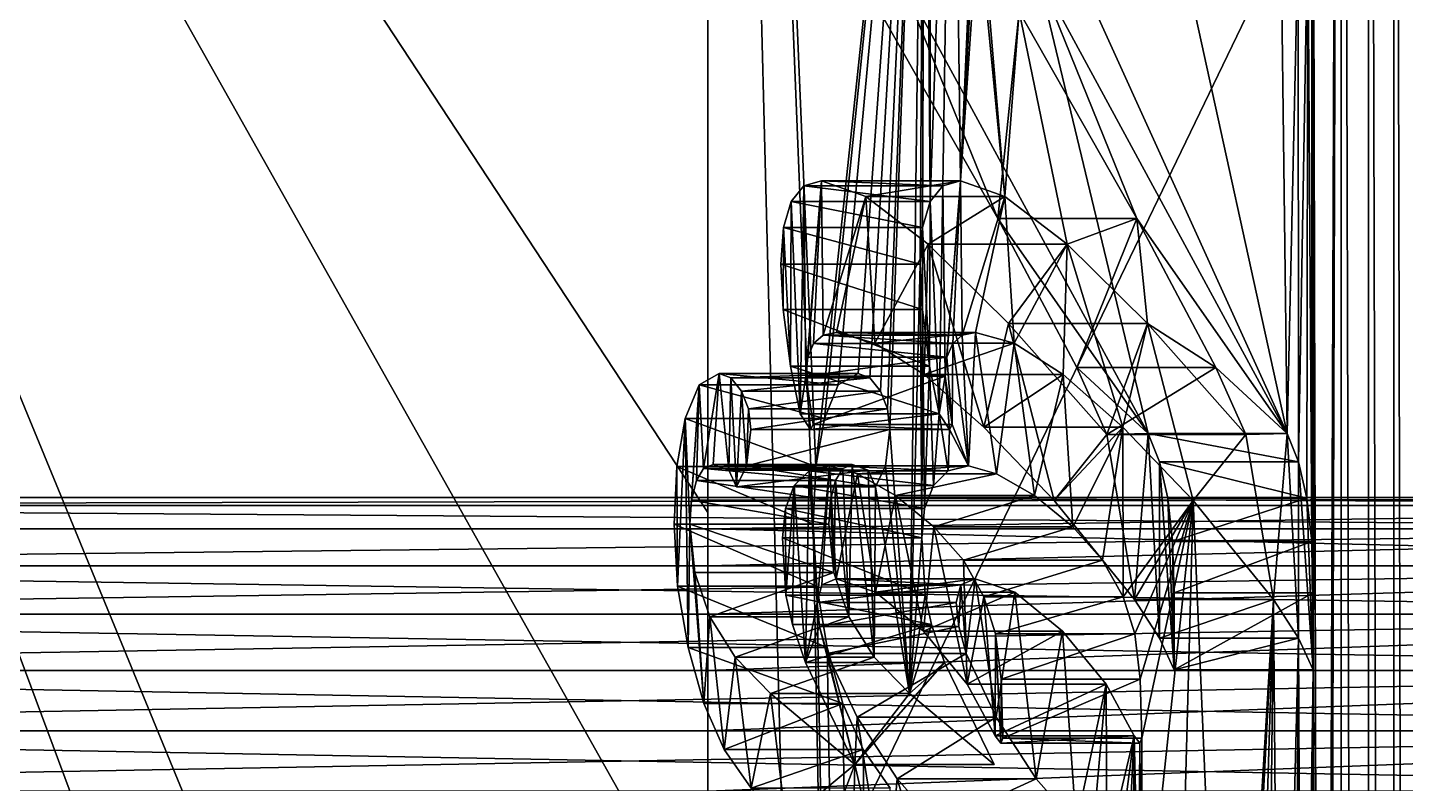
# Model space of a CAD drawing. Extents: x -32 to 32, y 0 to 66.2.
# Drawn here: x -14.38 to -5.51, y 47.79 to 52.65 of the extents above; entities that cross this region are included whole.
import ezdxf

# ---------------------------------------------------------------- set-up
doc = ezdxf.new("R2010")
doc.units = 0
doc.header["$MEASUREMENT"] = 0
doc.layers.add('STL2DXF', color=7, linetype='Continuous')

msp = doc.modelspace()

# ---------------------------------------------------------------- linework, layer by layer
at = {"layer": 'STL2DXF'}
for points in [[(-32, 0, 1), (0, 66.25, 1), (0, 0, 1)], [(0, 66.25, 1), (-32, 0, 1), (-32, 66.25, 1)], [(-21, 0, 20.125), (-10, 6.7224, 20.125), (-21, 66.25, 20.125)], [(-21, 66.25, 20.125), (-10, 6.7224, 20.125), (-10, 9.5276, 20.125)], [(-21, 66.25, 20.125), (-10, 9.5276, 20.125), (-10, 16.7224, 20.125)], [(-21, 66.25, 20.125), (-10, 16.7224, 20.125), (-10, 19.5276, 20.125)], [(-21, 66.25, 20.125), (-10, 19.5276, 20.125), (-10, 26.7224, 20.125)], [(-21, 66.25, 20.125), (-10, 26.7224, 20.125), (-10, 29.5276, 20.125)], [(-21, 66.25, 20.125), (-10, 29.5276, 20.125), (-10, 36.7224, 20.125)], [(-21, 66.25, 20.125), (-10, 36.7224, 20.125), (-10, 39.5276, 20.125)], [(-21, 66.25, 20.125), (-10, 39.5276, 20.125), (-10, 46.7224, 20.125)], [(-21, 66.25, 20.125), (-10, 46.7224, 20.125), (-10, 49.5276, 20.125)], [(-21, 66.25, 20.125), (-10, 49.5276, 20.125), (-10, 56.7224, 20.125)], [(-10, 0, 37.45), (-8.6315, 12.5972, 40.1869), (-10, 66.25, 37.45)], [(-10, 66.25, 37.45), (-8.6315, 12.5972, 40.1869), (-9.322, 49.4532, 38.8059)], [(-8.6029, 56.4372, 40.2441), (-10, 66.25, 37.45), (-9.3042, 49.8232, 38.8417)], [(-9.3042, 49.8232, 38.8417), (-10, 66.25, 37.45), (-9.322, 49.4532, 38.8059)], [(-10, 66.25, 37.45), (-10, 58.125, 22.125), (-10, 48.125, 22.125)], [(-10, 66.25, 37.45), (-10, 48.125, 22.125), (-10, 0, 37.45)], [(-5.926, 66.0216, 45.598), (-6.1057, 54.7332, 45.2386), (-6.051, 30.9763, 45.348)], [(-5.926, 66.0216, 45.598), (-6.051, 30.9763, 45.348), (-6.0306, 30.8452, 45.3889)], [(-5.926, 66.0216, 45.598), (-6.0306, 30.8452, 45.3889), (-5.926, 0.2284, 45.598)], [(-5.926, 66.0216, 45.598), (-5.926, 0.2284, 45.598), (-5.75, 0.4019, 45.95)], [(-5.926, 66.0216, 45.598), (-5.75, 0.4019, 45.95), (-5.75, 65.8481, 45.95)], [(-5.75, 65.8481, 45.95), (-5.75, 0.4019, 45.95), (-5.5869, 0.6199, 46.2763)], [(-5.75, 65.8481, 45.95), (-5.5869, 0.6199, 46.2763), (-5.5869, 65.6301, 46.2763)], [(-5.5869, 65.6301, 46.2763), (-5.5869, 0.6199, 46.2763), (-5.4393, 0.8787, 46.5713)], [(-5.5869, 65.6301, 46.2763), (-5.4393, 0.8787, 46.5713), (-5.4393, 65.3713, 46.5713)], [(-10, 57.7368, 22.0739), (-10, 48.5132, 22.0739), (-10, 58.125, 22.125)], [(-10, 58.125, 22.125), (-10, 48.5132, 22.0739), (-10, 48.125, 22.125)], [(-10, 57.375, 21.924), (-10, 48.875, 21.924), (-10, 57.7368, 22.0739)], [(-10, 57.7368, 22.0739), (-10, 48.875, 21.924), (-10, 48.5132, 22.0739)], [(-10, 57.0643, 21.6857), (-10, 49.1857, 21.6857), (-10, 57.375, 21.924)], [(-10, 57.375, 21.924), (-10, 49.1857, 21.6857), (-10, 48.875, 21.924)], [(-10, 56.826, 21.375), (-10, 49.424, 21.375), (-10, 57.0643, 21.6857)], [(-10, 57.0643, 21.6857), (-10, 49.424, 21.375), (-10, 49.1857, 21.6857)], [(-10, 56.6761, 21.0132), (-10, 49.5739, 21.0132), (-10, 56.826, 21.375)], [(-10, 56.826, 21.375), (-10, 49.5739, 21.0132), (-10, 49.424, 21.375)], [(-10, 49.5739, 20.2368), (-10, 56.7224, 20.125), (-10, 49.5276, 20.125)], [(-10, 56.7224, 20.125), (-10, 49.5739, 20.2368), (-10, 56.6761, 20.2368)], [(-10, 56.6761, 20.2368), (-10, 49.5739, 20.2368), (-10, 56.625, 20.625)], [(-10, 56.625, 20.625), (-10, 49.625, 20.625), (-10, 56.6761, 21.0132)], [(-10, 56.6761, 21.0132), (-10, 49.625, 20.625), (-10, 49.5739, 21.0132)], [(-10, 56.625, 20.625), (-10, 49.5739, 20.2368), (-10, 49.625, 20.625)], [(-8.6029, 56.4372, 40.2441), (-9.3042, 49.8232, 38.8417), (-9.2505, 50.1332, 38.949)], [(-8.6029, 56.4372, 40.2441), (-9.2505, 50.1332, 38.949), (-9.1619, 50.3492, 39.1261)], [(-8.6029, 56.4372, 40.2441), (-9.1619, 50.3492, 39.1261), (-9.0323, 50.4212, 39.3855)], [(-8.6029, 56.4372, 40.2441), (-9.0323, 50.4212, 39.3855), (-8.9571, 50.3932, 39.5358)], [(-8.6029, 56.4372, 40.2441), (-8.9571, 50.3932, 39.5358), (-8.8891, 50.3092, 39.6717)], [(-8.6029, 56.4372, 40.2441), (-8.8891, 50.3092, 39.6717), (-8.8435, 50.1952, 39.7629)], [(-8.6029, 56.4372, 40.2441), (-8.8435, 50.1952, 39.7629), (-8.8283, 50.0612, 39.7934)], [(-8.6029, 56.4372, 40.2441), (-8.8283, 50.0612, 39.7934), (-8.7031, 48.3652, 40.0438)], [(-8.6029, 56.4372, 40.2441), (-8.7031, 48.3652, 40.0438), (-8.6351, 51.1252, 40.1798)], [(-8.6029, 56.4372, 40.2441), (-8.6351, 51.1252, 40.1798), (-8.6188, 51.3597, 40.2124)], [(-8.6029, 56.4372, 40.2441), (-8.6188, 51.3597, 40.2124), (-8.6029, 55.7012, 40.2441)], [(-8.5698, 51.5272, 40.3103), (-8.6029, 55.7012, 40.2441), (-8.6188, 51.3597, 40.2124)], [(-8.6029, 55.7012, 40.2441), (-8.5698, 51.5272, 40.3103), (-8.5707, 55.7092, 40.3085)], [(-8.5707, 55.7092, 40.3085), (-8.5698, 51.5272, 40.3103), (-8.4267, 55.6622, 40.5966)], [(-8.4267, 55.6622, 40.5966), (-8.5698, 51.5272, 40.3103), (-8.4882, 51.6277, 40.4736)], [(-8.4267, 55.6622, 40.5966), (-8.4882, 51.6277, 40.4736), (-8.374, 51.6612, 40.7021)], [(-8.4267, 55.6622, 40.5966), (-8.374, 51.6612, 40.7021), (-8.2058, 55.5212, 41.0384)], [(-8.2058, 55.5212, 41.0384), (-8.374, 51.6612, 40.7021), (-8.2738, 53.5092, 40.9024)], [(-6.1057, 53.7172, 45.2386), (-6.051, 30.9763, 45.348), (-6.1057, 54.7332, 45.2386)], [(-6.1146, 53.5032, 45.2207), (-6.1057, 49.0132, 45.2386), (-6.1057, 53.7172, 45.2386)], [(-6.1057, 48.5172, 45.2386), (-6.051, 30.9763, 45.348), (-6.1057, 53.7172, 45.2386)], [(-6.1057, 53.7172, 45.2386), (-6.1057, 49.0132, 45.2386), (-6.1057, 48.5172, 45.2386)], [(-8.374, 51.6612, 40.7021), (-8.2621, 53.3292, 40.9257), (-8.2738, 53.5092, 40.9024)], [(-6.1415, 53.3412, 45.1671), (-6.1162, 49.3412, 45.2176), (-6.1146, 53.5032, 45.2207)], [(-6.1146, 53.5032, 45.2207), (-6.1162, 49.3412, 45.2176), (-6.1057, 49.0132, 45.2386)], [(-8.2621, 53.3292, 40.9257), (-8.374, 51.6612, 40.7021), (-8.0889, 51.5592, 41.2723)], [(-8.2621, 53.3292, 40.9257), (-8.0889, 51.5592, 41.2723), (-8.2273, 53.1892, 40.9955)], [(-6.2023, 53.2192, 45.0454), (-6.2003, 49.8532, 45.0495), (-6.1415, 53.3412, 45.1671)], [(-6.1415, 53.3412, 45.1671), (-6.2003, 49.8532, 45.0495), (-6.1477, 49.6212, 45.1546)], [(-6.1415, 53.3412, 45.1671), (-6.1477, 49.6212, 45.1546), (-6.1162, 49.3412, 45.2176)], [(-8.2273, 53.1892, 40.9955), (-8.0889, 51.5592, 41.2723), (-7.9983, 52.7492, 41.4534)], [(-6.3132, 53.1412, 44.8236), (-6.2738, 50.0372, 44.9023), (-6.2023, 53.2192, 45.0454)], [(-6.2023, 53.2192, 45.0454), (-6.2738, 50.0372, 44.9023), (-6.2003, 49.8532, 45.0495)], [(-6.9321, 53.0372, 43.5857), (-6.2738, 50.0372, 44.9023), (-6.3132, 53.1412, 44.8236)], [(-8.7747, 52.9972, 42.1368), (-8.8927, 52.7492, 41.9006), (-8.1342, 51.4172, 43.4176)], [(-8.7747, 52.9972, 42.1368), (-8.1342, 51.4172, 43.4176), (-7.1683, 50.0372, 45.3495)], [(-7.1683, 50.0372, 45.3495), (-7.8802, 52.9972, 41.6895), (-8.7747, 52.9972, 42.1368)], [(-7.8802, 52.9972, 41.6895), (-7.9983, 52.7492, 41.4534), (-7.2398, 51.4172, 42.9704)], [(-6.2738, 50.0372, 44.9023), (-7.6119, 52.9812, 42.2262), (-7.8802, 52.9972, 41.6895)], [(-7.8802, 52.9972, 41.6895), (-7.2398, 51.4172, 42.9704), (-6.2738, 50.0372, 44.9023)], [(-7.8802, 52.9972, 41.6895), (-7.1683, 50.0372, 45.3495), (-6.2738, 50.0372, 44.9023)], [(-7.6119, 52.9812, 42.2262), (-6.2738, 50.0372, 44.9023), (-6.9321, 53.0372, 43.5857)], [(-7.9983, 52.7492, 41.4534), (-8.1342, 51.4172, 43.4176), (-8.8927, 52.7492, 41.9006)], [(-8.1342, 51.4172, 43.4176), (-7.9983, 52.7492, 41.4534), (-7.2398, 51.4172, 42.9704)], [(-7.9983, 52.7492, 41.4534), (-8.0889, 51.5592, 41.2723), (-7.6879, 51.2532, 42.0741)], [(-7.9983, 52.7492, 41.4534), (-7.6879, 51.2532, 42.0741), (-7.2398, 51.4172, 42.9704)], [(-9.4643, 51.5272, 40.7575), (-9.4061, 50.1632, 40.8738), (-9.3826, 51.6277, 40.9208)], [(-9.3826, 51.6277, 40.9208), (-8.5698, 51.5272, 40.3103), (-9.4643, 51.5272, 40.7575)], [(-9.3826, 51.6277, 40.9208), (-9.4061, 50.1632, 40.8738), (-9.3686, 50.4052, 40.949)], [(-9.3686, 50.4052, 40.949), (-9.2684, 51.6612, 41.1493), (-9.3826, 51.6277, 40.9208)], [(-9.2684, 51.6612, 41.1493), (-8.4882, 51.6277, 40.4736), (-9.3826, 51.6277, 40.9208)], [(-8.5698, 51.5272, 40.3103), (-9.3826, 51.6277, 40.9208), (-8.4882, 51.6277, 40.4736)], [(-9.2684, 51.6612, 41.1493), (-9.3686, 50.4052, 40.949), (-9.3563, 50.5277, 40.9736)], [(-9.2684, 51.6612, 41.1493), (-9.3563, 50.5277, 40.9736), (-9.3194, 50.6152, 41.0473)], [(-9.2684, 51.6612, 41.1493), (-9.3194, 50.6152, 41.0473), (-9.2579, 50.6677, 41.1703)], [(-9.2684, 51.6612, 41.1493), (-9.2579, 50.6677, 41.1703), (-8.9833, 51.5592, 41.7195)], [(-8.9833, 51.5592, 41.7195), (-8.374, 51.6612, 40.7021), (-9.2684, 51.6612, 41.1493)], [(-8.4882, 51.6277, 40.4736), (-9.2684, 51.6612, 41.1493), (-8.374, 51.6612, 40.7021)], [(-8.374, 51.6612, 40.7021), (-8.9833, 51.5592, 41.7195), (-8.0889, 51.5592, 41.2723)], [(-8.5698, 51.5272, 40.3103), (-8.5117, 50.1632, 40.4266), (-8.4882, 51.6277, 40.4736)], [(-8.4882, 51.6277, 40.4736), (-8.5117, 50.1632, 40.4266), (-8.4741, 50.4052, 40.5017)], [(-8.4741, 50.4052, 40.5017), (-8.374, 51.6612, 40.7021), (-8.4882, 51.6277, 40.4736)], [(-8.374, 51.6612, 40.7021), (-8.4741, 50.4052, 40.5017), (-8.4618, 50.5277, 40.5263)], [(-8.374, 51.6612, 40.7021), (-8.4618, 50.5277, 40.5263), (-8.4249, 50.6152, 40.6001)], [(-8.374, 51.6612, 40.7021), (-8.4249, 50.6152, 40.6001), (-8.3634, 50.6677, 40.7231)], [(-8.374, 51.6612, 40.7021), (-8.3634, 50.6677, 40.7231), (-8.0889, 51.5592, 41.2723)], [(-9.5132, 51.3597, 40.6596), (-9.4687, 50.4692, 40.7486), (-9.4643, 51.5272, 40.7575)], [(-9.4643, 51.5272, 40.7575), (-8.6188, 51.3597, 40.2124), (-9.5132, 51.3597, 40.6596)], [(-9.4643, 51.5272, 40.7575), (-9.4687, 50.4692, 40.7486), (-9.4061, 50.1632, 40.8738)], [(-8.6188, 51.3597, 40.2124), (-9.4643, 51.5272, 40.7575), (-8.5698, 51.5272, 40.3103)], [(-8.9833, 51.5592, 41.7195), (-9.2579, 50.6677, 41.1703), (-9.1718, 50.6852, 41.3425)], [(-8.9833, 51.5592, 41.7195), (-9.1718, 50.6852, 41.3425), (-8.9247, 50.6177, 41.8367)], [(-8.9833, 51.5592, 41.7195), (-8.9247, 50.6177, 41.8367), (-8.5824, 51.2532, 42.5214)], [(-8.5824, 51.2532, 42.5214), (-8.0889, 51.5592, 41.2723), (-8.9833, 51.5592, 41.7195)], [(-8.6188, 51.3597, 40.2124), (-8.5743, 50.4692, 40.3014), (-8.5698, 51.5272, 40.3103)], [(-8.0889, 51.5592, 41.2723), (-8.5824, 51.2532, 42.5214), (-7.6879, 51.2532, 42.0741)], [(-8.5698, 51.5272, 40.3103), (-8.5743, 50.4692, 40.3014), (-8.5117, 50.1632, 40.4266)], [(-8.0889, 51.5592, 41.2723), (-8.3634, 50.6677, 40.7231), (-8.2774, 50.6852, 40.8953)], [(-8.0889, 51.5592, 41.2723), (-8.2774, 50.6852, 40.8953), (-8.0303, 50.6177, 41.3895)], [(-8.0889, 51.5592, 41.2723), (-8.0303, 50.6177, 41.3895), (-7.6879, 51.2532, 42.0741)], [(-7.1683, 50.0372, 45.3495), (-8.1342, 51.4172, 43.4176), (-7.6262, 50.4612, 44.4336)], [(-7.2398, 51.4172, 42.9704), (-7.6262, 50.4612, 44.4336), (-8.1342, 51.4172, 43.4176)], [(-7.2398, 51.4172, 42.9704), (-7.6879, 51.2532, 42.0741), (-7.1712, 50.7432, 43.1077)], [(-7.6262, 50.4612, 44.4336), (-7.2398, 51.4172, 42.9704), (-6.7318, 50.4612, 43.9864)], [(-7.2398, 51.4172, 42.9704), (-7.1712, 50.7432, 43.1077), (-6.7318, 50.4612, 43.9864)], [(-6.2738, 50.0372, 44.9023), (-7.2398, 51.4172, 42.9704), (-6.7318, 50.4612, 43.9864)], [(-9.5143, 50.8332, 40.6574), (-9.5132, 51.3597, 40.6596), (-9.5296, 51.1252, 40.627)], [(-9.5132, 51.3597, 40.6596), (-8.6351, 51.1252, 40.1798), (-9.5296, 51.1252, 40.627)], [(-9.5132, 51.3597, 40.6596), (-9.5143, 50.8332, 40.6574), (-9.4687, 50.4692, 40.7486)], [(-8.6351, 51.1252, 40.1798), (-9.5132, 51.3597, 40.6596), (-8.6188, 51.3597, 40.2124)], [(-8.6199, 50.8332, 40.2102), (-8.6188, 51.3597, 40.2124), (-8.6351, 51.1252, 40.1798)], [(-8.6188, 51.3597, 40.2124), (-8.6199, 50.8332, 40.2102), (-8.5743, 50.4692, 40.3014)], [(-8.5824, 51.2532, 42.5214), (-8.9247, 50.6177, 41.8367), (-8.6092, 50.4152, 42.4677)], [(-8.5824, 51.2532, 42.5214), (-8.6092, 50.4152, 42.4677), (-8.2253, 50.0777, 43.2356)], [(-8.5824, 51.2532, 42.5214), (-8.2253, 50.0777, 43.2356), (-8.0656, 50.7432, 43.5549)], [(-8.0656, 50.7432, 43.5549), (-7.6879, 51.2532, 42.0741), (-8.5824, 51.2532, 42.5214)], [(-7.6879, 51.2532, 42.0741), (-8.0656, 50.7432, 43.5549), (-7.1712, 50.7432, 43.1077)], [(-7.6879, 51.2532, 42.0741), (-8.0303, 50.6177, 41.3895), (-7.7148, 50.4152, 42.0205)], [(-7.6879, 51.2532, 42.0741), (-7.7148, 50.4152, 42.0205), (-7.3308, 50.0777, 42.7883)], [(-7.6879, 51.2532, 42.0741), (-7.3308, 50.0777, 42.7883), (-7.1712, 50.7432, 43.1077)], [(-9.5296, 51.1252, 40.627), (-8.6199, 50.8332, 40.2102), (-9.5143, 50.8332, 40.6574)], [(-8.6199, 50.8332, 40.2102), (-9.5296, 51.1252, 40.627), (-8.6351, 51.1252, 40.1798)], [(-8.7031, 48.3652, 40.0438), (-8.6244, 49.3652, 40.2012), (-8.6351, 51.1252, 40.1798)], [(-8.6244, 49.3652, 40.2012), (-8.6199, 50.8332, 40.2102), (-8.6351, 51.1252, 40.1798)], [(-9.5143, 50.8332, 40.6574), (-8.5743, 50.4692, 40.3014), (-9.4687, 50.4692, 40.7486)], [(-8.5743, 50.4692, 40.3014), (-9.5143, 50.8332, 40.6574), (-8.6199, 50.8332, 40.2102)], [(-8.6199, 50.8332, 40.2102), (-8.6244, 49.3652, 40.2012), (-8.6056, 49.5532, 40.2388)], [(-8.6199, 50.8332, 40.2102), (-8.6056, 49.5532, 40.2388), (-8.5743, 50.4692, 40.3014)], [(-8.0656, 50.7432, 43.5549), (-8.2253, 50.0777, 43.2356), (-7.7729, 49.6052, 44.1403)], [(-8.0656, 50.7432, 43.5549), (-7.7729, 49.6052, 44.1403), (-7.433, 50.0292, 44.82)], [(-7.433, 50.0292, 44.82), (-7.1712, 50.7432, 43.1077), (-8.0656, 50.7432, 43.5549)], [(-7.1712, 50.7432, 43.1077), (-7.433, 50.0292, 44.82), (-6.5386, 50.0292, 44.3728)], [(-7.1712, 50.7432, 43.1077), (-7.3308, 50.0777, 42.7883), (-6.8785, 49.6052, 43.6931)], [(-6.7318, 50.4612, 43.9864), (-7.1712, 50.7432, 43.1077), (-6.5386, 50.0292, 44.3728)], [(-7.1712, 50.7432, 43.1077), (-6.8785, 49.6052, 43.6931), (-6.5386, 50.0292, 44.3728)], [(-8.4618, 50.5277, 40.5263), (-9.3194, 50.6152, 41.0473), (-9.3563, 50.5277, 40.9736)], [(-8.4249, 50.6152, 40.6001), (-9.2579, 50.6677, 41.1703), (-9.3194, 50.6152, 41.0473)], [(-9.3194, 50.6152, 41.0473), (-8.4618, 50.5277, 40.5263), (-8.4249, 50.6152, 40.6001)], [(-8.3634, 50.6677, 40.7231), (-9.1718, 50.6852, 41.3425), (-9.2579, 50.6677, 41.1703)], [(-9.2579, 50.6677, 41.1703), (-8.4249, 50.6152, 40.6001), (-8.3634, 50.6677, 40.7231)], [(-8.2774, 50.6852, 40.8953), (-8.9247, 50.6177, 41.8367), (-9.1718, 50.6852, 41.3425)], [(-9.1718, 50.6852, 41.3425), (-8.3634, 50.6677, 40.7231), (-8.2774, 50.6852, 40.8953)], [(-8.9247, 50.6177, 41.8367), (-8.2774, 50.6852, 40.8953), (-8.0303, 50.6177, 41.3895)], [(-8.0303, 50.6177, 41.3895), (-8.6092, 50.4152, 42.4677), (-8.9247, 50.6177, 41.8367)], [(-8.6092, 50.4152, 42.4677), (-8.0303, 50.6177, 41.3895), (-7.7148, 50.4152, 42.0205)], [(-8.4618, 50.5277, 40.5263), (-8.4276, 50.0932, 40.5948), (-8.4249, 50.6152, 40.6001)], [(-8.4276, 50.0932, 40.5948), (-8.3239, 49.8292, 40.8023), (-8.4249, 50.6152, 40.6001)], [(-8.4249, 50.6152, 40.6001), (-8.3239, 49.8292, 40.8023), (-8.3634, 50.6677, 40.7231)], [(-8.3634, 50.6677, 40.7231), (-8.3239, 49.8292, 40.8023), (-8.2774, 50.6852, 40.8953)], [(-8.2774, 50.6852, 40.8953), (-8.3239, 49.8292, 40.8023), (-8.1423, 49.7772, 41.1654)], [(-8.2774, 50.6852, 40.8953), (-8.1423, 49.7772, 41.1654), (-8.0303, 50.6177, 41.3895)], [(-8.0303, 50.6177, 41.3895), (-8.1423, 49.7772, 41.1654), (-7.8981, 49.6372, 41.6538)], [(-8.0303, 50.6177, 41.3895), (-7.8981, 49.6372, 41.6538), (-7.7148, 50.4152, 42.0205)], [(-8.4618, 50.5277, 40.5263), (-9.3686, 50.4052, 40.949), (-8.4741, 50.4052, 40.5017)], [(-9.3686, 50.4052, 40.949), (-8.4618, 50.5277, 40.5263), (-9.3563, 50.5277, 40.9736)], [(-8.4276, 50.0932, 40.5948), (-8.4618, 50.5277, 40.5263), (-8.4741, 50.4052, 40.5017)], [(-9.4687, 50.4692, 40.7486), (-8.5117, 50.1632, 40.4266), (-9.4061, 50.1632, 40.8738)], [(-8.5117, 50.1632, 40.4266), (-9.4687, 50.4692, 40.7486), (-8.5743, 50.4692, 40.3014)], [(-8.5743, 50.4692, 40.3014), (-8.6056, 49.5532, 40.2388), (-8.5493, 49.7012, 40.3515)], [(-8.5743, 50.4692, 40.3014), (-8.5493, 49.7012, 40.3515), (-8.5117, 50.1632, 40.4266)], [(-7.1683, 50.0372, 45.3495), (-7.6262, 50.4612, 44.4336), (-7.433, 50.0292, 44.82)], [(-6.7318, 50.4612, 43.9864), (-7.433, 50.0292, 44.82), (-7.6262, 50.4612, 44.4336)], [(-7.433, 50.0292, 44.82), (-6.7318, 50.4612, 43.9864), (-6.5386, 50.0292, 44.3728)], [(-6.2738, 50.0372, 44.9023), (-6.7318, 50.4612, 43.9864), (-6.5386, 50.0292, 44.3728)], [(-10.0564, 50.3492, 39.5733), (-9.2505, 50.1332, 38.949), (-10.1449, 50.1332, 39.3962)], [(-10.1449, 50.1332, 39.3962), (-10.1163, 49.4532, 39.4535), (-10.0564, 50.3492, 39.5733)], [(-10.0564, 50.3492, 39.5733), (-10.1163, 49.4532, 39.4535), (-10.1056, 49.6072, 39.4749)], [(-10.0564, 50.3492, 39.5733), (-10.1056, 49.6072, 39.4749), (-10.0734, 49.7332, 39.5393)], [(-10.0564, 50.3492, 39.5733), (-10.0734, 49.7332, 39.5393), (-10.0269, 49.8112, 39.6324)], [(-9.9267, 50.4212, 39.8327), (-9.1619, 50.3492, 39.1261), (-10.0564, 50.3492, 39.5733)], [(-10.0564, 50.3492, 39.5733), (-10.0269, 49.8112, 39.6324), (-9.9267, 50.4212, 39.8327)], [(-9.2505, 50.1332, 38.949), (-10.0564, 50.3492, 39.5733), (-9.1619, 50.3492, 39.1261)], [(-9.9267, 50.4212, 39.8327), (-10.0269, 49.8112, 39.6324), (-9.966, 49.8372, 39.754)], [(-9.9267, 50.4212, 39.8327), (-9.966, 49.8372, 39.754), (-9.8641, 49.8012, 39.9579)], [(-9.8515, 50.3932, 39.983), (-9.0323, 50.4212, 39.3855), (-9.9267, 50.4212, 39.8327)], [(-9.1619, 50.3492, 39.1261), (-9.9267, 50.4212, 39.8327), (-9.0323, 50.4212, 39.3855)], [(-9.9267, 50.4212, 39.8327), (-9.8641, 49.8012, 39.9579), (-9.8515, 50.3932, 39.983)], [(-9.8515, 50.3932, 39.983), (-9.8641, 49.8012, 39.9579), (-9.8158, 49.6932, 40.0545)], [(-9.0323, 50.4212, 39.3855), (-9.8515, 50.3932, 39.983), (-8.9571, 50.3932, 39.5358)], [(-9.7836, 50.3092, 40.1189), (-8.9571, 50.3932, 39.5358), (-9.8515, 50.3932, 39.983)], [(-9.8515, 50.3932, 39.983), (-9.8158, 49.6932, 40.0545), (-9.7836, 50.3092, 40.1189)], [(-8.9571, 50.3932, 39.5358), (-9.7836, 50.3092, 40.1189), (-8.8891, 50.3092, 39.6717)], [(-9.3686, 50.4052, 40.949), (-9.4061, 50.1632, 40.8738), (-9.3399, 50.0612, 41.0062)], [(-9.3686, 50.4052, 40.949), (-9.3399, 50.0612, 41.0062), (-9.322, 50.0932, 41.042)], [(-9.322, 50.0932, 41.042), (-8.4741, 50.4052, 40.5017), (-9.3686, 50.4052, 40.949)], [(-8.4741, 50.4052, 40.5017), (-9.322, 50.0932, 41.042), (-8.4276, 50.0932, 40.5948)], [(-7.7148, 50.4152, 42.0205), (-8.2253, 50.0777, 43.2356), (-8.6092, 50.4152, 42.4677)], [(-8.4741, 50.4052, 40.5017), (-8.5117, 50.1632, 40.4266), (-8.4455, 50.0612, 40.559)], [(-8.4741, 50.4052, 40.5017), (-8.4455, 50.0612, 40.559), (-8.4276, 50.0932, 40.5948)], [(-8.2253, 50.0777, 43.2356), (-7.7148, 50.4152, 42.0205), (-7.3308, 50.0777, 42.7883)], [(-7.7148, 50.4152, 42.0205), (-7.8981, 49.6372, 41.6538), (-7.6513, 49.4372, 42.1475)], [(-7.7148, 50.4152, 42.0205), (-7.6513, 49.4372, 42.1475), (-7.3308, 50.0777, 42.7883)], [(-9.7836, 50.3092, 40.1189), (-9.8158, 49.6932, 40.0545), (-9.7514, 49.8292, 40.1833)], [(-9.738, 50.1952, 40.2102), (-8.8891, 50.3092, 39.6717), (-9.7836, 50.3092, 40.1189)], [(-9.7836, 50.3092, 40.1189), (-9.7514, 49.8292, 40.1833), (-9.738, 50.1952, 40.2102)], [(-8.8891, 50.3092, 39.6717), (-9.738, 50.1952, 40.2102), (-8.8435, 50.1952, 39.7629)], [(-9.738, 50.1952, 40.2102), (-9.7514, 49.8292, 40.1833), (-9.7227, 50.0612, 40.2406)], [(-9.7227, 50.0612, 40.2406), (-8.8435, 50.1952, 39.7629), (-9.738, 50.1952, 40.2102)], [(-8.8435, 50.1952, 39.7629), (-9.7227, 50.0612, 40.2406), (-8.8283, 50.0612, 39.7934)], [(-8.5117, 50.1632, 40.4266), (-9.3399, 50.0612, 41.0062), (-9.4061, 50.1632, 40.8738)], [(-9.3399, 50.0612, 41.0062), (-8.5117, 50.1632, 40.4266), (-8.4455, 50.0612, 40.559)], [(-8.5117, 50.1632, 40.4266), (-8.5493, 49.7012, 40.3515), (-8.4536, 49.7972, 40.5429)], [(-8.5117, 50.1632, 40.4266), (-8.4536, 49.7972, 40.5429), (-8.4455, 50.0612, 40.559)], [(-10.1449, 50.1332, 39.3962), (-9.3042, 49.8232, 38.8417), (-10.1986, 49.8232, 39.2889)], [(-10.1986, 49.8232, 39.2889), (-10.1941, 49.0552, 39.2978), (-10.1449, 50.1332, 39.3962)], [(-10.1449, 50.1332, 39.3962), (-10.1941, 49.0552, 39.2978), (-10.127, 48.6612, 39.432)], [(-9.3042, 49.8232, 38.8417), (-10.1449, 50.1332, 39.3962), (-9.2505, 50.1332, 38.949)], [(-10.1449, 50.1332, 39.3962), (-10.127, 48.6612, 39.432), (-10.1163, 49.4532, 39.4535)], [(-8.4455, 50.0612, 40.559), (-9.322, 50.0932, 41.042), (-9.3399, 50.0612, 41.0062)], [(-9.322, 50.0932, 41.042), (-8.4455, 50.0612, 40.559), (-8.4276, 50.0932, 40.5948)], [(-8.4455, 50.0612, 40.559), (-8.3239, 49.8292, 40.8023), (-8.4276, 50.0932, 40.5948)], [(-7.3308, 50.0777, 42.7883), (-7.7729, 49.6052, 44.1403), (-8.2253, 50.0777, 43.2356)], [(-7.7729, 49.6052, 44.1403), (-7.3308, 50.0777, 42.7883), (-6.8785, 49.6052, 43.6931)], [(-7.3308, 50.0777, 42.7883), (-7.6513, 49.4372, 42.1475), (-7.4616, 49.2212, 42.5267)], [(-7.3308, 50.0777, 42.7883), (-7.4616, 49.2212, 42.5267), (-7.3293, 48.9872, 42.7915)], [(-7.3308, 50.0777, 42.7883), (-7.3293, 48.9872, 42.7915), (-6.8785, 49.6052, 43.6931)], [(-8.8283, 50.0612, 39.7934), (-9.7514, 49.8292, 40.1833), (-8.8569, 49.8292, 39.7361)], [(-9.7514, 49.8292, 40.1833), (-8.8283, 50.0612, 39.7934), (-9.7227, 50.0612, 40.2406)], [(-8.8569, 49.8292, 39.7361), (-8.7031, 48.3652, 40.0438), (-8.8283, 50.0612, 39.7934)], [(-8.4455, 50.0612, 40.559), (-8.4536, 49.7972, 40.5429), (-8.3239, 49.8292, 40.8023)], [(-7.433, 50.0292, 44.82), (-7.7729, 49.6052, 44.1403), (-7.2559, 48.9692, 45.1742)], [(-7.1683, 50.0372, 45.3495), (-7.433, 50.0292, 44.82), (-7.2559, 48.9692, 45.1742)], [(-7.1683, 50.0372, 45.3495), (-7.2559, 48.9692, 45.1742), (-7.0954, 48.7202, 45.4953)], [(-7.1683, 50.0372, 45.3495), (-7.0954, 48.7202, 45.4953), (-7.0947, 49.8532, 45.4967)], [(-6.2003, 49.8532, 45.0495), (-7.1683, 50.0372, 45.3495), (-7.0947, 49.8532, 45.4967)], [(-7.1683, 50.0372, 45.3495), (-6.2003, 49.8532, 45.0495), (-6.2738, 50.0372, 44.9023)], [(-6.5386, 50.0292, 44.3728), (-6.8785, 49.6052, 43.6931), (-6.3615, 48.9692, 44.727)], [(-6.2738, 50.0372, 44.9023), (-6.5386, 50.0292, 44.3728), (-6.3615, 48.9692, 44.727)], [(-6.2738, 50.0372, 44.9023), (-6.3615, 48.9692, 44.727), (-6.2009, 48.7202, 45.0481)], [(-6.2738, 50.0372, 44.9023), (-6.2009, 48.7202, 45.0481), (-6.2003, 49.8532, 45.0495)], [(-10.1986, 49.8232, 39.2889), (-9.322, 49.4532, 38.8059), (-10.2165, 49.4532, 39.2531)], [(-10.1941, 49.0552, 39.2978), (-10.1986, 49.8232, 39.2889), (-10.2165, 49.4532, 39.2531)], [(-9.322, 49.4532, 38.8059), (-10.1986, 49.8232, 39.2889), (-9.3042, 49.8232, 38.8417)], [(-9.1789, 49.7332, 39.0921), (-10.0269, 49.8112, 39.6324), (-10.0734, 49.7332, 39.5393)], [(-9.1324, 49.8112, 39.1851), (-9.966, 49.8372, 39.754), (-10.0269, 49.8112, 39.6324)], [(-10.0269, 49.8112, 39.6324), (-9.1789, 49.7332, 39.0921), (-9.1324, 49.8112, 39.1851)], [(-9.966, 49.8372, 39.754), (-9.1324, 49.8112, 39.1851), (-9.0716, 49.8372, 39.3068)], [(-9.0716, 49.8372, 39.3068), (-9.8641, 49.8012, 39.9579), (-9.966, 49.8372, 39.754)], [(-9.8641, 49.8012, 39.9579), (-9.0716, 49.8372, 39.3068), (-8.9696, 49.8012, 39.5107)], [(-8.9213, 49.6932, 39.6073), (-9.7514, 49.8292, 40.1833), (-9.8158, 49.6932, 40.0545)], [(-9.7514, 49.8292, 40.1833), (-8.9213, 49.6932, 39.6073), (-8.8569, 49.8292, 39.7361)], [(-9.2183, 49.8292, 41.2495), (-8.4536, 49.7972, 40.5429), (-9.348, 49.7972, 40.9901)], [(-9.297, 48.9492, 41.0921), (-9.2183, 49.8292, 41.2495), (-9.348, 49.7972, 40.9901)], [(-9.2183, 49.8292, 41.2495), (-9.297, 48.9492, 41.0921), (-9.2666, 49.0632, 41.1529)], [(-9.2183, 49.8292, 41.2495), (-9.2666, 49.0632, 41.1529), (-9.1754, 49.1012, 41.3354)], [(-8.4536, 49.7972, 40.5429), (-9.2183, 49.8292, 41.2495), (-8.3239, 49.8292, 40.8023)], [(-9.0367, 49.7772, 41.6126), (-8.3239, 49.8292, 40.8023), (-9.2183, 49.8292, 41.2495)], [(-9.2183, 49.8292, 41.2495), (-9.1754, 49.1012, 41.3354), (-9.0367, 49.7772, 41.6126)], [(-9.1789, 49.7332, 39.0921), (-9.0922, 48.8572, 39.2656), (-9.1324, 49.8112, 39.1851)], [(-9.1324, 49.8112, 39.1851), (-9.0922, 48.8572, 39.2656), (-9.0716, 49.8372, 39.3068)], [(-9.0716, 49.8372, 39.3068), (-9.0922, 48.8572, 39.2656), (-8.9301, 48.5982, 39.5899)], [(-9.0716, 49.8372, 39.3068), (-8.9301, 48.5982, 39.5899), (-8.9696, 49.8012, 39.5107)], [(-8.3239, 49.8292, 40.8023), (-9.0367, 49.7772, 41.6126), (-8.1423, 49.7772, 41.1654)], [(-8.9213, 49.6932, 39.6073), (-8.7031, 48.3652, 40.0438), (-8.8569, 49.8292, 39.7361)], [(-7.0947, 49.8532, 45.4967), (-7.0954, 48.7202, 45.4953), (-7.0001, 48.5172, 45.6858)], [(-7.0947, 49.8532, 45.4967), (-7.0001, 48.5172, 45.6858), (-7.0421, 49.6212, 45.6018)], [(-6.1477, 49.6212, 45.1546), (-7.0947, 49.8532, 45.4967), (-7.0421, 49.6212, 45.6018)], [(-7.0947, 49.8532, 45.4967), (-6.1477, 49.6212, 45.1546), (-6.2003, 49.8532, 45.0495)], [(-6.2003, 49.8532, 45.0495), (-6.2009, 48.7202, 45.0481), (-6.1057, 48.5172, 45.2386)], [(-6.2003, 49.8532, 45.0495), (-6.1057, 48.5172, 45.2386), (-6.1477, 49.6212, 45.1546)], [(-9.2111, 49.6072, 39.0277), (-10.0734, 49.7332, 39.5393), (-10.1056, 49.6072, 39.4749)], [(-10.0734, 49.7332, 39.5393), (-9.2111, 49.6072, 39.0277), (-9.1789, 49.7332, 39.0921)], [(-8.9696, 49.8012, 39.5107), (-9.8158, 49.6932, 40.0545), (-9.8641, 49.8012, 39.9579)], [(-9.8158, 49.6932, 40.0545), (-8.9696, 49.8012, 39.5107), (-8.9213, 49.6932, 39.6073)], [(-9.348, 49.7972, 40.9901), (-8.5493, 49.7012, 40.3515), (-9.4437, 49.7012, 40.7987)], [(-9.4437, 49.7012, 40.7987), (-9.3721, 48.5652, 40.9418), (-9.348, 49.7972, 40.9901)], [(-9.348, 49.7972, 40.9901), (-9.3721, 48.5652, 40.9418), (-9.297, 48.9492, 41.0921)], [(-8.5493, 49.7012, 40.3515), (-9.348, 49.7972, 40.9901), (-8.4536, 49.7972, 40.5429)], [(-9.2111, 49.6072, 39.0277), (-9.1894, 49.1422, 39.0711), (-9.1789, 49.7332, 39.0921)], [(-9.1789, 49.7332, 39.0921), (-9.1894, 49.1422, 39.0711), (-9.0922, 48.8572, 39.2656)], [(-9.0367, 49.7772, 41.6126), (-9.1754, 49.1012, 41.3354), (-8.9204, 49.0172, 41.8452)], [(-8.7925, 49.6372, 42.101), (-8.1423, 49.7772, 41.1654), (-9.0367, 49.7772, 41.6126)], [(-9.0367, 49.7772, 41.6126), (-8.9204, 49.0172, 41.8452), (-8.7925, 49.6372, 42.101)], [(-8.9696, 49.8012, 39.5107), (-8.9301, 48.5982, 39.5899), (-8.9213, 49.6932, 39.6073)], [(-8.1423, 49.7772, 41.1654), (-8.7925, 49.6372, 42.101), (-7.8981, 49.6372, 41.6538)], [(-9.4437, 49.7012, 40.7987), (-8.6056, 49.5532, 40.2388), (-9.5, 49.5532, 40.686)], [(-9.5, 49.5532, 40.686), (-9.4974, 48.9972, 40.6914), (-9.4437, 49.7012, 40.7987)], [(-9.4437, 49.7012, 40.7987), (-9.4974, 48.9972, 40.6914), (-9.4553, 48.8092, 40.7754)], [(-9.4437, 49.7012, 40.7987), (-9.4553, 48.8092, 40.7754), (-9.3721, 48.5652, 40.9418)], [(-8.6056, 49.5532, 40.2388), (-9.4437, 49.7012, 40.7987), (-8.5493, 49.7012, 40.3515)], [(-8.9213, 49.6932, 39.6073), (-8.9301, 48.5982, 39.5899), (-8.7031, 48.3652, 40.0438)], [(-8.7925, 49.6372, 42.101), (-8.9204, 49.0172, 41.8452), (-8.6137, 48.7652, 42.4588)], [(-8.5457, 49.4372, 42.5947), (-7.8981, 49.6372, 41.6538), (-8.7925, 49.6372, 42.101)], [(-8.7925, 49.6372, 42.101), (-8.6137, 48.7652, 42.4588), (-8.5457, 49.4372, 42.5947)], [(-7.8981, 49.6372, 41.6538), (-8.5457, 49.4372, 42.5947), (-7.6513, 49.4372, 42.1475)], [(0, 49.625, 10.625), (-21, 49.5739, 10.2368), (0, 49.5739, 10.2368)], [(-21, 49.5739, 10.2368), (0, 49.625, 10.625), (-21, 49.625, 10.625)], [(-21, 49.5739, 11.0132), (0, 49.625, 10.625), (0, 49.5739, 11.0132)], [(0, 49.625, 10.625), (-21, 49.5739, 11.0132), (-21, 49.625, 10.625)], [(0, 49.424, 11.375), (-21, 49.5739, 11.0132), (0, 49.5739, 11.0132)], [(-21, 49.5739, 11.0132), (0, 49.424, 11.375), (-21, 49.424, 11.375)], [(-21, 49.5739, 10.2368), (0, 49.424, 9.875), (0, 49.5739, 10.2368)], [(0, 49.424, 9.875), (-21, 49.5739, 10.2368), (-21, 49.424, 9.875)], [(-9.2219, 49.4532, 39.0063), (-10.1056, 49.6072, 39.4749), (-10.1163, 49.4532, 39.4535)], [(-10.1056, 49.6072, 39.4749), (-9.2219, 49.4532, 39.0063), (-9.2111, 49.6072, 39.0277)], [(-10, 49.625, 20.625), (0, 49.5739, 20.2368), (0, 49.625, 20.625)], [(0, 49.5739, 20.2368), (-10, 49.625, 20.625), (-10, 49.5739, 20.2368)], [(0, 49.5739, 21.0132), (-10, 49.625, 20.625), (0, 49.625, 20.625)], [(-10, 49.625, 20.625), (0, 49.5739, 21.0132), (-10, 49.5739, 21.0132)], [(0, 49.5739, 20.2368), (-10, 49.424, 19.875), (0, 49.424, 19.875)], [(-10, 49.424, 19.875), (0, 49.5739, 20.2368), (-10, 49.5739, 20.2368)], [(-10, 49.424, 19.875), (-10, 49.5739, 20.2368), (-10, 49.5276, 20.125)], [(-10, 49.424, 21.375), (0, 49.5739, 21.0132), (0, 49.424, 21.375)], [(0, 49.5739, 21.0132), (-10, 49.424, 21.375), (-10, 49.5739, 21.0132)], [(-9.5, 49.5532, 40.686), (-8.6244, 49.3652, 40.2012), (-9.5188, 49.3652, 40.6484)], [(-9.4974, 48.9972, 40.6914), (-9.5, 49.5532, 40.686), (-9.5188, 49.3652, 40.6484)], [(-8.6244, 49.3652, 40.2012), (-9.5, 49.5532, 40.686), (-8.6056, 49.5532, 40.2388)], [(-9.1894, 49.1422, 39.0711), (-9.2111, 49.6072, 39.0277), (-9.2219, 49.4532, 39.0063)], [(-6.8785, 49.6052, 43.6931), (-7.2559, 48.9692, 45.1742), (-7.7729, 49.6052, 44.1403)], [(-6.8785, 49.6052, 43.6931), (-7.3293, 48.9872, 42.7915), (-7.2541, 48.7492, 42.9417)], [(-7.2559, 48.9692, 45.1742), (-6.8785, 49.6052, 43.6931), (-6.3615, 48.9692, 44.727)], [(-6.8785, 49.6052, 43.6931), (-7.2541, 48.7492, 42.9417), (-7.2192, 48.4572, 43.0115)], [(-6.8785, 49.6052, 43.6931), (-7.2192, 48.4572, 43.0115), (-7.2076, 48.0772, 43.0348)], [(-6.8785, 49.6052, 43.6931), (-7.2076, 48.0772, 43.0348), (-7.2076, 46.5012, 43.0348)], [(-6.8785, 49.6052, 43.6931), (-7.2076, 46.5012, 43.0348), (-7.0556, 42.9937, 43.3389)], [(-6.8785, 49.6052, 43.6931), (-7.0556, 42.9937, 43.3389), (-6.6495, 44.2292, 44.151)], [(-7.0106, 49.3412, 45.6648), (-6.1477, 49.6212, 45.1546), (-7.0421, 49.6212, 45.6018)], [(-7.0421, 49.6212, 45.6018), (-7.0001, 48.5172, 45.6858), (-7.0106, 49.3412, 45.6648)], [(-6.1477, 49.6212, 45.1546), (-7.0106, 49.3412, 45.6648), (-6.1162, 49.3412, 45.2176)], [(-6.6495, 44.2292, 44.151), (-6.3615, 48.9692, 44.727), (-6.8785, 49.6052, 43.6931)], [(-6.1477, 49.6212, 45.1546), (-6.1057, 48.5172, 45.2386), (-6.1162, 49.3412, 45.2176)], [(-10.2165, 49.4532, 39.2531), (-9.2997, 49.0552, 38.8506), (-10.1941, 49.0552, 39.2978)], [(-9.2997, 49.0552, 38.8506), (-10.2165, 49.4532, 39.2531), (-9.322, 49.4532, 38.8059)], [(-10.026, 48.3012, 39.6342), (-10.1163, 49.4532, 39.4535), (-10.127, 48.6612, 39.432)], [(-9.1894, 49.1422, 39.0711), (-10.1163, 49.4532, 39.4535), (-10.0839, 49.1422, 39.5183)], [(-10.1163, 49.4532, 39.4535), (-9.1894, 49.1422, 39.0711), (-9.2219, 49.4532, 39.0063)], [(-10.1163, 49.4532, 39.4535), (-10.026, 48.3012, 39.6342), (-10.0839, 49.1422, 39.5183)], [(-10, 46.826, 19.875), (-10, 49.424, 19.875), (-10, 49.5276, 20.125)], [(-10, 46.826, 19.875), (-10, 49.5276, 20.125), (-10, 46.7224, 20.125)], [(-9.322, 49.4532, 38.8059), (-8.6315, 12.5972, 40.1869), (-9.2997, 49.0552, 38.8506)], [(-21, 49.1857, 11.6857), (0, 49.424, 11.375), (0, 49.1857, 11.6857)], [(0, 49.424, 11.375), (-21, 49.1857, 11.6857), (-21, 49.424, 11.375)], [(0, 49.424, 9.875), (-21, 49.1857, 9.5643), (0, 49.1857, 9.5643)], [(-21, 49.1857, 9.5643), (0, 49.424, 9.875), (-21, 49.424, 9.875)], [(-10, 47.0643, 19.5643), (-10, 49.1857, 19.5643), (-10, 49.424, 19.875)], [(-10, 47.0643, 19.5643), (-10, 49.424, 19.875), (-10, 46.826, 19.875)], [(-10, 49.424, 19.875), (0, 49.1857, 19.5643), (0, 49.424, 19.875)], [(0, 49.1857, 19.5643), (-10, 49.424, 19.875), (-10, 49.1857, 19.5643)], [(-10, 49.1857, 21.6857), (0, 49.424, 21.375), (0, 49.1857, 21.6857)], [(0, 49.424, 21.375), (-10, 49.1857, 21.6857), (-10, 49.424, 21.375)], [(-9.5188, 49.3652, 40.6484), (-8.6029, 48.9972, 40.2441), (-9.4974, 48.9972, 40.6914)], [(-8.6029, 48.9972, 40.2441), (-9.5188, 49.3652, 40.6484), (-8.6244, 49.3652, 40.2012)], [(-8.6244, 49.3652, 40.2012), (-8.7031, 48.3652, 40.0438), (-8.6029, 48.9972, 40.2441)], [(-8.5457, 49.4372, 42.5947), (-8.6137, 48.7652, 42.4588), (-8.3319, 48.4252, 43.0222)], [(-8.3561, 49.2212, 42.9739), (-7.6513, 49.4372, 42.1475), (-8.5457, 49.4372, 42.5947)], [(-8.5457, 49.4372, 42.5947), (-8.3319, 48.4252, 43.0222), (-8.3561, 49.2212, 42.9739)], [(-7.6513, 49.4372, 42.1475), (-8.3561, 49.2212, 42.9739), (-7.4616, 49.2212, 42.5267)], [(-7.0001, 49.0132, 45.6858), (-6.1162, 49.3412, 45.2176), (-7.0106, 49.3412, 45.6648)], [(-7.0106, 49.3412, 45.6648), (-7.0001, 48.5172, 45.6858), (-7.0001, 49.0132, 45.6858)], [(-6.1162, 49.3412, 45.2176), (-7.0001, 49.0132, 45.6858), (-6.1057, 49.0132, 45.2386)], [(-6.1162, 49.3412, 45.2176), (-6.1057, 48.5172, 45.2386), (-6.1057, 49.0132, 45.2386)], [(-21, 49.1857, 11.6857), (0, 48.875, 11.924), (-21, 48.875, 11.924)], [(0, 48.875, 11.924), (-21, 49.1857, 11.6857), (0, 49.1857, 11.6857)], [(0, 49.1857, 9.5643), (-21, 48.875, 9.326), (0, 48.875, 9.326)], [(-21, 48.875, 9.326), (0, 49.1857, 9.5643), (-21, 49.1857, 9.5643)], [(-10, 47.375, 19.326), (-10, 48.875, 19.326), (-10, 49.1857, 19.5643)], [(-10, 47.375, 19.326), (-10, 49.1857, 19.5643), (-10, 47.0643, 19.5643)], [(0, 49.1857, 19.5643), (-10, 48.875, 19.326), (0, 48.875, 19.326)], [(-10, 48.875, 19.326), (0, 49.1857, 19.5643), (-10, 49.1857, 19.5643)], [(-10, 48.875, 21.924), (0, 49.1857, 21.6857), (0, 48.875, 21.924)], [(0, 49.1857, 21.6857), (-10, 48.875, 21.924), (-10, 49.1857, 21.6857)], [(-8.2237, 48.9872, 43.2387), (-7.4616, 49.2212, 42.5267), (-8.3561, 49.2212, 42.9739)], [(-8.3561, 49.2212, 42.9739), (-8.3319, 48.4252, 43.0222), (-8.2237, 48.9872, 43.2387)], [(-7.4616, 49.2212, 42.5267), (-8.2237, 48.9872, 43.2387), (-7.3293, 48.9872, 42.7915)], [(-9.9866, 48.8572, 39.7129), (-9.1894, 49.1422, 39.0711), (-10.0839, 49.1422, 39.5183)], [(-10.0839, 49.1422, 39.5183), (-10.026, 48.3012, 39.6342), (-9.9866, 48.8572, 39.7129)], [(-9.1894, 49.1422, 39.0711), (-9.9866, 48.8572, 39.7129), (-9.0922, 48.8572, 39.2656)], [(-8.3722, 49.0632, 40.7057), (-9.1754, 49.1012, 41.3354), (-9.2666, 49.0632, 41.1529)], [(-8.2809, 49.1012, 40.8881), (-8.9204, 49.0172, 41.8452), (-9.1754, 49.1012, 41.3354)], [(-9.1754, 49.1012, 41.3354), (-8.3722, 49.0632, 40.7057), (-8.2809, 49.1012, 40.8881)], [(-8.9204, 49.0172, 41.8452), (-8.2809, 49.1012, 40.8881), (-8.026, 49.0172, 41.398)], [(-8.3722, 49.0632, 40.7057), (-8.3382, 48.6212, 40.7737), (-8.2809, 49.1012, 40.8881)], [(-8.2809, 49.1012, 40.8881), (-8.3382, 48.6212, 40.7737), (-8.145, 48.2132, 41.16)], [(-8.2809, 49.1012, 40.8881), (-8.145, 48.2132, 41.16), (-8.026, 49.0172, 41.398)], [(-10.1941, 49.0552, 39.2978), (-9.2326, 48.6612, 38.9848), (-10.127, 48.6612, 39.432)], [(-9.2326, 48.6612, 38.9848), (-10.1941, 49.0552, 39.2978), (-9.2997, 49.0552, 38.8506)], [(-9.2997, 49.0552, 38.8506), (-8.6315, 12.5972, 40.1869), (-9.2326, 48.6612, 38.9848)], [(-8.3722, 49.0632, 40.7057), (-9.297, 48.9492, 41.0921), (-8.4026, 48.9492, 40.6449)], [(-9.297, 48.9492, 41.0921), (-8.3722, 49.0632, 40.7057), (-9.2666, 49.0632, 41.1529)], [(-8.026, 49.0172, 41.398), (-8.6137, 48.7652, 42.4588), (-8.9204, 49.0172, 41.8452)], [(-8.6137, 48.7652, 42.4588), (-8.026, 49.0172, 41.398), (-7.7192, 48.7652, 42.0115)], [(-8.3865, 48.7952, 40.6771), (-8.3722, 49.0632, 40.7057), (-8.4026, 48.9492, 40.6449)], [(-8.3722, 49.0632, 40.7057), (-8.3865, 48.7952, 40.6771), (-8.3382, 48.6212, 40.7737)], [(-8.026, 49.0172, 41.398), (-8.145, 48.2132, 41.16), (-7.8874, 47.8172, 41.6752)], [(-8.026, 49.0172, 41.398), (-7.8874, 47.8172, 41.6752), (-7.7192, 48.7652, 42.0115)], [(-6.1057, 49.0132, 45.2386), (-7.0001, 48.5172, 45.6858), (-6.1057, 48.5172, 45.2386)], [(-7.0001, 48.5172, 45.6858), (-6.1057, 49.0132, 45.2386), (-7.0001, 49.0132, 45.6858)], [(-9.4974, 48.9972, 40.6914), (-8.5609, 48.8092, 40.3282), (-9.4553, 48.8092, 40.7754)], [(-8.5609, 48.8092, 40.3282), (-9.4974, 48.9972, 40.6914), (-8.6029, 48.9972, 40.2441)], [(-9.297, 48.9492, 41.0921), (-9.3721, 48.5652, 40.9418), (-9.2809, 48.7952, 41.1243)], [(-9.2809, 48.7952, 41.1243), (-8.4026, 48.9492, 40.6449), (-9.297, 48.9492, 41.0921)], [(-8.4026, 48.9492, 40.6449), (-9.2809, 48.7952, 41.1243), (-8.3865, 48.7952, 40.6771)], [(-8.6029, 48.9972, 40.2441), (-8.7031, 48.3652, 40.0438), (-8.5609, 48.8092, 40.3282)], [(-8.2237, 48.9872, 43.2387), (-8.3319, 48.4252, 43.0222), (-8.1521, 48.0932, 43.3818)], [(-8.1486, 48.7492, 43.389), (-7.3293, 48.9872, 42.7915), (-8.2237, 48.9872, 43.2387)], [(-8.2237, 48.9872, 43.2387), (-8.1521, 48.0932, 43.3818), (-8.1486, 48.7492, 43.389)], [(-7.3293, 48.9872, 42.7915), (-8.1486, 48.7492, 43.389), (-7.2541, 48.7492, 42.9417)], [(-6.3615, 48.9692, 44.727), (-7.0954, 48.7202, 45.4953), (-7.2559, 48.9692, 45.1742)], [(-7.0954, 48.7202, 45.4953), (-6.3615, 48.9692, 44.727), (-6.2009, 48.7202, 45.0481)], [(-6.3615, 48.9692, 44.727), (-6.6495, 44.2292, 44.151), (-6.6379, 44.2832, 44.1743)], [(-6.3615, 48.9692, 44.727), (-6.6379, 44.2832, 44.1743), (-6.603, 44.3012, 44.244)], [(-6.3615, 48.9692, 44.727), (-6.603, 44.3012, 44.244), (-6.5064, 44.2292, 44.4372)], [(-6.3615, 48.9692, 44.727), (-6.5064, 44.2292, 44.4372), (-6.4152, 44.1352, 44.6197)], [(-6.3615, 48.9692, 44.727), (-6.4152, 44.1352, 44.6197), (-6.3203, 43.9812, 44.8093)], [(-6.3615, 48.9692, 44.727), (-6.3203, 43.9812, 44.8093), (-6.2009, 48.7202, 45.0481)], [(-21, 48.875, 11.924), (0, 48.5132, 12.0739), (-21, 48.5132, 12.0739)], [(0, 48.5132, 12.0739), (-21, 48.875, 11.924), (0, 48.875, 11.924)], [(0, 48.875, 9.326), (-21, 48.5132, 9.1761), (0, 48.5132, 9.1761)], [(-21, 48.5132, 9.1761), (0, 48.875, 9.326), (-21, 48.875, 9.326)], [(-9.9866, 48.8572, 39.7129), (-10.026, 48.3012, 39.6342), (-9.8945, 48.0052, 39.8971)], [(-10, 47.7368, 19.1761), (-10, 48.5132, 19.1761), (-10, 48.875, 19.326)], [(-10, 47.7368, 19.1761), (-10, 48.875, 19.326), (-10, 47.375, 19.326)], [(0, 48.875, 19.326), (-10, 48.5132, 19.1761), (0, 48.5132, 19.1761)], [(-10, 48.5132, 19.1761), (0, 48.875, 19.326), (-10, 48.875, 19.326)], [(-10, 48.5132, 22.0739), (0, 48.875, 21.924), (0, 48.5132, 22.0739)], [(0, 48.875, 21.924), (-10, 48.5132, 22.0739), (-10, 48.875, 21.924)], [(-9.8245, 48.5982, 40.0371), (-9.0922, 48.8572, 39.2656), (-9.9866, 48.8572, 39.7129)], [(-9.9866, 48.8572, 39.7129), (-9.8945, 48.0052, 39.8971), (-9.8245, 48.5982, 40.0371)], [(-9.0922, 48.8572, 39.2656), (-9.8245, 48.5982, 40.0371), (-8.9301, 48.5982, 39.5899)], [(-8.5609, 48.8092, 40.3282), (-9.3721, 48.5652, 40.9418), (-9.4553, 48.8092, 40.7754)], [(-9.3721, 48.5652, 40.9418), (-8.5609, 48.8092, 40.3282), (-8.4777, 48.5652, 40.4946)], [(-9.2809, 48.7952, 41.1243), (-9.3721, 48.5652, 40.9418), (-9.0537, 47.9092, 41.5786)], [(-9.2326, 48.6212, 41.2209), (-8.3865, 48.7952, 40.6771), (-9.2809, 48.7952, 41.1243)], [(-9.2809, 48.7952, 41.1243), (-9.0537, 47.9092, 41.5786), (-9.2326, 48.6212, 41.2209)], [(-8.3865, 48.7952, 40.6771), (-9.2326, 48.6212, 41.2209), (-8.3382, 48.6212, 40.7737)], [(-8.5609, 48.8092, 40.3282), (-8.7031, 48.3652, 40.0438), (-8.4777, 48.5652, 40.4946)], [(-7.7192, 48.7652, 42.0115), (-8.3319, 48.4252, 43.0222), (-8.6137, 48.7652, 42.4588)], [(-8.3319, 48.4252, 43.0222), (-7.7192, 48.7652, 42.0115), (-7.4375, 48.4252, 42.575)], [(-8.1486, 48.7492, 43.389), (-8.1521, 48.0932, 43.3818), (-8.1164, 48.0452, 43.4534)], [(-8.1137, 48.4572, 43.4587), (-7.2541, 48.7492, 42.9417), (-8.1486, 48.7492, 43.389)], [(-8.1486, 48.7492, 43.389), (-8.1164, 48.0452, 43.4534), (-8.1137, 48.4572, 43.4587)], [(-7.2541, 48.7492, 42.9417), (-8.1137, 48.4572, 43.4587), (-7.2192, 48.4572, 43.0115)], [(-7.7192, 48.7652, 42.0115), (-7.8874, 47.8172, 41.6752), (-7.6298, 47.5252, 42.1904)], [(-7.7192, 48.7652, 42.0115), (-7.6298, 47.5252, 42.1904), (-7.4375, 48.4252, 42.575)], [(-10.127, 48.6612, 39.432), (-9.1315, 48.3012, 39.1869), (-10.026, 48.3012, 39.6342)], [(-9.1315, 48.3012, 39.1869), (-10.127, 48.6612, 39.432), (-9.2326, 48.6612, 38.9848)], [(-9.2326, 48.6612, 38.9848), (-8.6315, 12.5972, 40.1869), (-9.1315, 48.3012, 39.1869)], [(-6.2009, 48.7202, 45.0481), (-7.0001, 48.5172, 45.6858), (-7.0954, 48.7202, 45.4953)], [(-7.0001, 48.5172, 45.6858), (-6.2009, 48.7202, 45.0481), (-6.1057, 48.5172, 45.2386)], [(-6.2009, 48.7202, 45.0481), (-6.3203, 43.9812, 44.8093), (-6.2363, 43.7852, 44.9775)], [(-6.2009, 48.7202, 45.0481), (-6.2363, 43.7852, 44.9775), (-6.1772, 43.5652, 45.0955)], [(-6.2009, 48.7202, 45.0481), (-6.1772, 43.5652, 45.0955), (-6.1057, 48.5172, 45.2386)], [(-9.8245, 48.5982, 40.0371), (-9.8945, 48.0052, 39.8971), (-9.7219, 47.7572, 40.2424)], [(-9.5975, 48.3652, 40.491), (-8.9301, 48.5982, 39.5899), (-9.8245, 48.5982, 40.0371)], [(-9.8245, 48.5982, 40.0371), (-9.7219, 47.7572, 40.2424), (-9.5975, 48.3652, 40.491)], [(-8.9301, 48.5982, 39.5899), (-9.5975, 48.3652, 40.491), (-8.7031, 48.3652, 40.0438)], [(-8.4777, 48.5652, 40.4946), (-9.0537, 47.9092, 41.5786), (-9.3721, 48.5652, 40.9418)], [(-9.0394, 48.2132, 41.6073), (-8.3382, 48.6212, 40.7737), (-9.2326, 48.6212, 41.2209)], [(-9.2326, 48.6212, 41.2209), (-9.0537, 47.9092, 41.5786), (-9.0394, 48.2132, 41.6073)], [(-9.0537, 47.9092, 41.5786), (-8.4777, 48.5652, 40.4946), (-8.1593, 47.9092, 41.1314)], [(-8.3382, 48.6212, 40.7737), (-9.0394, 48.2132, 41.6073), (-8.145, 48.2132, 41.16)], [(-8.4777, 48.5652, 40.4946), (-8.7031, 48.3652, 40.0438), (-8.1593, 47.9092, 41.1314)], [(-21, 48.5132, 12.0739), (0, 48.125, 12.125), (-21, 48.125, 12.125)], [(0, 48.125, 12.125), (-21, 48.5132, 12.0739), (0, 48.5132, 12.0739)], [(0, 48.5132, 9.1761), (-21, 48.125, 9.125), (0, 48.125, 9.125)], [(-21, 48.125, 9.125), (0, 48.5132, 9.1761), (-21, 48.5132, 9.1761)], [(-10, 48.5132, 19.1761), (-10, 47.7368, 19.1761), (-10, 48.125, 19.125)], [(0, 48.5132, 19.1761), (-10, 48.125, 19.125), (0, 48.125, 19.125)], [(-10, 48.125, 19.125), (0, 48.5132, 19.1761), (-10, 48.5132, 19.1761)], [(-10, 48.125, 22.125), (0, 48.5132, 22.0739), (0, 48.125, 22.125)], [(0, 48.5132, 22.0739), (-10, 48.125, 22.125), (-10, 48.5132, 22.0739)], [(-6.1057, 48.5172, 45.2386), (-6.1772, 43.5652, 45.0955), (-6.1236, 43.1272, 45.2029)], [(-6.1057, 48.5172, 45.2386), (-6.1236, 43.1272, 45.2029), (-6.1057, 42.5972, 45.2386)], [(-6.1057, 42.5972, 45.2386), (-6.051, 30.9763, 45.348), (-6.1057, 48.5172, 45.2386)], [(-7.4375, 48.4252, 42.575), (-8.1521, 48.0932, 43.3818), (-8.3319, 48.4252, 43.0222)], [(-8.1521, 48.0932, 43.3818), (-7.4375, 48.4252, 42.575), (-7.2577, 48.0932, 42.9346)], [(-8.1137, 48.4572, 43.4587), (-8.1164, 48.0452, 43.4534), (-8.102, 48.0772, 43.482)], [(-8.102, 48.0772, 43.482), (-7.2192, 48.4572, 43.0115), (-8.1137, 48.4572, 43.4587)], [(-7.2192, 48.4572, 43.0115), (-8.102, 48.0772, 43.482), (-7.2076, 48.0772, 43.0348)], [(-7.4375, 48.4252, 42.575), (-7.6298, 47.5252, 42.1904), (-7.526, 47.4372, 42.3979)], [(-7.4375, 48.4252, 42.575), (-7.526, 47.4372, 42.3979), (-7.433, 47.3492, 42.584)], [(-7.4375, 48.4252, 42.575), (-7.433, 47.3492, 42.584), (-7.2577, 48.0932, 42.9346)], [(-9.1315, 48.3012, 39.1869), (-9.8945, 48.0052, 39.8971), (-10.026, 48.3012, 39.6342)], [(-9.8945, 48.0052, 39.8971), (-9.1315, 48.3012, 39.1869), (-9.0001, 48.0052, 39.4499)], [(-9.5975, 48.3652, 40.491), (-9.7219, 47.7572, 40.2424), (-9.4974, 47.5412, 40.6914)], [(-9.0537, 47.9092, 41.5786), (-8.7031, 48.3652, 40.0438), (-9.5975, 48.3652, 40.491)], [(-9.5975, 48.3652, 40.491), (-9.4974, 47.5412, 40.6914), (-9.0537, 47.9092, 41.5786)], [(-9.1315, 48.3012, 39.1869), (-8.6315, 12.5972, 40.1869), (-9.0001, 48.0052, 39.4499)], [(-8.7031, 48.3652, 40.0438), (-9.0537, 47.9092, 41.5786), (-8.1593, 47.9092, 41.1314)], [(-9.0537, 47.9092, 41.5786), (-8.8498, 47.0292, 41.9865), (-9.0394, 48.2132, 41.6073)], [(-8.7818, 47.8172, 42.1224), (-8.145, 48.2132, 41.16), (-9.0394, 48.2132, 41.6073)], [(-9.0394, 48.2132, 41.6073), (-8.8498, 47.0292, 41.9865), (-8.7818, 47.8172, 42.1224)], [(-8.145, 48.2132, 41.16), (-8.7818, 47.8172, 42.1224), (-7.8874, 47.8172, 41.6752)], [(-21, 48.125, 12.125), (0, 47.7368, 12.0739), (-21, 47.7368, 12.0739)], [(0, 47.7368, 12.0739), (-21, 48.125, 12.125), (0, 48.125, 12.125)], [(0, 48.125, 9.125), (-21, 47.7368, 9.1761), (0, 47.7368, 9.1761)], [(-21, 47.7368, 9.1761), (0, 48.125, 9.125), (-21, 48.125, 9.125)], [(0, 48.125, 19.125), (-10, 47.7368, 19.1761), (0, 47.7368, 19.1761)], [(-10, 47.7368, 19.1761), (0, 48.125, 19.125), (-10, 48.125, 19.125)], [(-10, 47.7368, 22.0739), (0, 48.125, 22.125), (0, 47.7368, 22.0739)], [(0, 48.125, 22.125), (-10, 47.7368, 22.0739), (-10, 48.125, 22.125)], [(-10, 38.125, 22.125), (-10, 0, 37.45), (-10, 48.125, 22.125)], [(-10, 47.7368, 22.0739), (-10, 38.125, 22.125), (-10, 48.125, 22.125)], [(-7.2577, 48.0932, 42.9346), (-8.1164, 48.0452, 43.4534), (-8.1521, 48.0932, 43.3818)], [(-8.1164, 48.0452, 43.4534), (-7.2577, 48.0932, 42.9346), (-7.2219, 48.0452, 43.0061)], [(-7.2219, 48.0452, 43.0061), (-8.102, 48.0772, 43.482), (-8.1164, 48.0452, 43.4534)], [(-8.102, 48.0772, 43.482), (-7.2219, 48.0452, 43.0061), (-7.2076, 48.0772, 43.0348)], [(-7.2577, 48.0932, 42.9346), (-7.433, 47.3492, 42.584), (-7.365, 47.2772, 42.7199)], [(-7.2577, 48.0932, 42.9346), (-7.365, 47.2772, 42.7199), (-7.3042, 47.1812, 42.8416)], [(-7.2577, 48.0932, 42.9346), (-7.3042, 47.1812, 42.8416), (-7.2613, 47.0772, 42.9274)], [(-7.2577, 48.0932, 42.9346), (-7.2613, 47.0772, 42.9274), (-7.2291, 46.9332, 42.9918)], [(-7.2577, 48.0932, 42.9346), (-7.2291, 46.9332, 42.9918), (-7.2219, 48.0452, 43.0061)], [(-7.2219, 48.0452, 43.0061), (-7.2291, 46.9332, 42.9918), (-7.2076, 46.5012, 43.0348)], [(-7.2219, 48.0452, 43.0061), (-7.2076, 46.5012, 43.0348), (-7.2076, 48.0772, 43.0348)], [(-9.0001, 48.0052, 39.4499), (-9.7219, 47.7572, 40.2424), (-9.8945, 48.0052, 39.8971)], [(-9.7219, 47.7572, 40.2424), (-9.0001, 48.0052, 39.4499), (-8.8274, 47.7572, 39.7951)], [(-9.0001, 48.0052, 39.4499), (-8.6315, 12.5972, 40.1869), (-8.8274, 47.7572, 39.7951)], [(-9.0537, 47.9092, 41.5786), (-9.4974, 47.5412, 40.6914), (-9.2648, 47.3572, 41.1565)], [(-9.0537, 47.9092, 41.5786), (-9.2648, 47.3572, 41.1565), (-9.0716, 47.2052, 41.5429)], [(-9.0537, 47.9092, 41.5786), (-9.0716, 47.2052, 41.5429), (-8.8498, 47.0292, 41.9865)], [(-8.7818, 47.8172, 42.1224), (-8.8498, 47.0292, 41.9865), (-8.4384, 46.6772, 42.8094)], [(-8.5242, 47.5252, 42.6376), (-7.8874, 47.8172, 41.6752), (-8.7818, 47.8172, 42.1224)], [(-8.7818, 47.8172, 42.1224), (-8.4384, 46.6772, 42.8094), (-8.5242, 47.5252, 42.6376)], [(-7.8874, 47.8172, 41.6752), (-8.5242, 47.5252, 42.6376), (-7.6298, 47.5252, 42.1904)]]:
    msp.add_3dface(points, dxfattribs=at)

doc.saveas('drawing.dxf')
